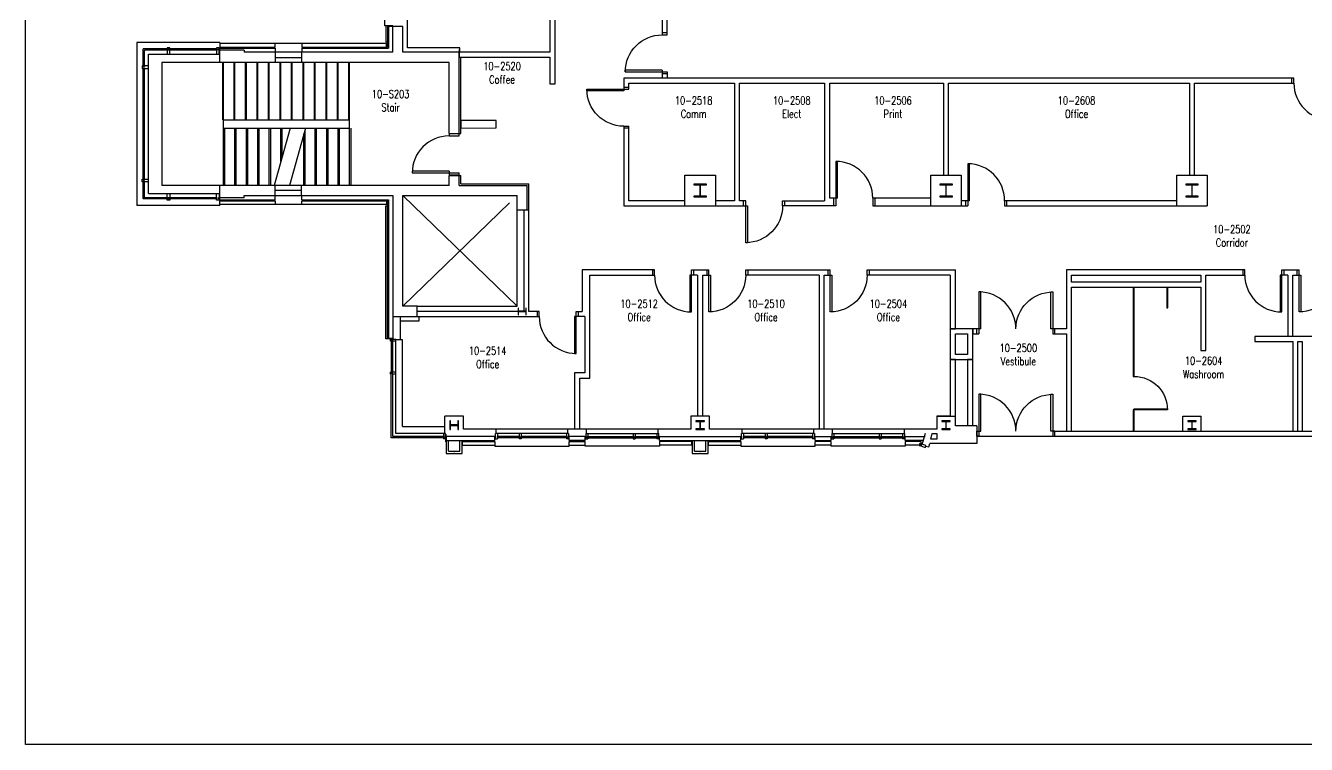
# Model space of a CAD drawing. Extents: x 11182 to 734459, y -1391328 to 152085.
# Drawn here: x 276344 to 307589, y -1110675 to -1093138 of the extents above; entities that cross this region are included whole.
import ezdxf
from ezdxf.enums import TextEntityAlignment as Align

# ---------------------------------------------------------------- set-up
doc = ezdxf.new("R2010")
doc.units = 0
doc.header["$LTSCALE"] = 500
doc.header["$MEASUREMENT"] = 0
doc.layers.add('0_Defpoints', color=106, linetype='CONTINUOUS', plot=False)
for name, color, linetype in [('0_room_data', 7, 'CONTINUOUS'), ('1_Wall_Exist', 251, 'CONTINUOUS'), ('3_Text', 7, 'CONTINUOUS')]:
    doc.layers.add(name, color=color, linetype=linetype)
doc.styles.add('1_200', font='simplex.shx', dxfattribs={"width": 0.75, "height": 460})

# ---------------------------------------------------------------- blocks, each defined once
blk = doc.blocks.new('room_data')
at = {"layer": '3_Text', "style": '1_200', "width": 0.75}
for tag, p in [('ROOMNUM', (0, 0)), ('ROOMUSE', (0, -575))]:
    blk.add_attdef(tag, text='', height=345, dxfattribs=at).set_placement(p, align=Align.MIDDLE_CENTER)

msp = doc.modelspace()

# ---------------------------------------------------------------- linework, layer by layer
at = {"layer": '0_Defpoints'}
msp.add_lwpolyline([(276344, -1073659), (333979, -1073659), (333979, -1110675), (276344, -1110675)], close=True, dxfattribs=at)
at = {"layer": '1_Wall_Exist'}
for p, q in [((285657, -1093678), (285657, -1083570)), ((285104, -1093145), (285104, -1091335)), ((289136, -1091960), (289136, -1093785)), ((289261, -1094560), (289261, -1091960)), ((291873, -1092375), (291873, -1093364)), ((291998, -1093364), (291998, -1092375)), ((285299, -1093145), (285104, -1093145)), ((285129, -1093145), (285129, -1093535)), ((285549, -1093160), (285174, -1093160)), ((285174, -1093160), (285174, -1093660)), ((285199, -1093160), (285199, -1093686)), ((285299, -1093786), (285299, -1093160)), ((285549, -1093785), (285549, -1093160)), ((281079, -1093546), (279054, -1093546)), ((279054, -1093546), (279054, -1097526)), ((281079, -1093546), (281079, -1093661)), ((285129, -1093535), (285174, -1093535)), ((291998, -1093314), (291873, -1093314)), ((291873, -1093364), (291998, -1093364)), ((281018, -1093704), (279213, -1093704)), ((279213, -1094138), (279213, -1093704)), ((281007, -1093736), (279244, -1093736)), ((279244, -1094138), (279244, -1093736)), ((279345, -1093837), (281064, -1093837)), ((279345, -1097234), (279345, -1093837)), ((279864, -1093676), (279800, -1093676)), ((279800, -1093676), (279800, -1093704)), ((279818, -1093736), (279800, -1093736)), ((279800, -1093736), (279800, -1093837)), ((279818, -1093704), (279818, -1093736)), ((279846, -1093736), (279846, -1093704)), ((279846, -1093704), (279864, -1093704)), ((279864, -1093736), (279846, -1093736)), ((279864, -1093704), (279864, -1093676)), ((279864, -1093837), (279864, -1093736)), ((281064, -1093676), (281000, -1093676)), ((281000, -1093676), (281000, -1093704)), ((281018, -1093736), (281000, -1093736)), ((281000, -1093736), (281000, -1093837)), ((281018, -1093704), (281018, -1093736)), ((281046, -1093736), (281046, -1093704)), ((281046, -1093704), (281064, -1093704)), ((281064, -1093736), (281046, -1093736)), ((281064, -1093704), (281064, -1093676)), ((281064, -1093837), (281064, -1093736)), ((281074, -1093686), (281074, -1094036)), ((281074, -1093686), (282429, -1093686)), ((281674, -1093736), (281074, -1093736)), ((285144, -1093571), (281079, -1093571)), ((281079, -1093661), (282429, -1093661)), ((281674, -1093736), (281674, -1093786)), ((285299, -1093786), (281674, -1093786)), ((282429, -1093661), (282429, -1093571)), ((282429, -1093686), (282429, -1093786)), ((282434, -1093786), (282434, -1094036)), ((283074, -1093786), (283074, -1094036)), ((283079, -1093571), (283079, -1093661)), ((283079, -1093661), (285174, -1093661)), ((283079, -1093686), (283079, -1093786)), ((283079, -1093686), (285199, -1093686)), ((285144, -1093661), (285144, -1093571)), ((286924, -1093786), (285549, -1093786)), ((286940, -1093678), (285657, -1093678)), ((286924, -1093786), (286940, -1093678)), ((289136, -1093785), (286924, -1093786)), ((286924, -1095771), (286924, -1093786)), ((286924, -1093786), (286924, -1093911)), ((286940, -1093786), (286940, -1093678)), ((279213, -1094120), (279185, -1094120)), ((279185, -1094120), (279185, -1094184)), ((279185, -1094184), (279213, -1094184)), ((279213, -1094138), (279213, -1094120)), ((279244, -1094138), (279213, -1094138)), ((279213, -1096905), (279213, -1094166)), ((279213, -1094166), (279244, -1094166)), ((279345, -1094120), (279244, -1094120)), ((279244, -1094120), (279244, -1094138)), ((279244, -1096905), (279244, -1094166)), ((279244, -1094166), (279244, -1094184)), ((279244, -1094184), (279345, -1094184)), ((279669, -1094036), (279669, -1097036)), ((286674, -1094036), (279669, -1094036)), ((281144, -1094036), (281144, -1095436)), ((281169, -1097036), (281169, -1094036)), ((281424, -1094036), (281424, -1095436)), ((281449, -1095436), (281449, -1094036)), ((281704, -1094036), (281704, -1095436)), ((281729, -1095436), (281729, -1094036)), ((281984, -1094036), (281984, -1095436)), ((282009, -1095436), (282009, -1094036)), ((282264, -1094036), (282264, -1095436)), ((282289, -1095436), (282289, -1094036)), ((282434, -1093918), (283074, -1093918)), ((282544, -1094036), (282544, -1095436)), ((282569, -1095436), (282569, -1094036)), ((282824, -1094036), (282824, -1095436)), ((282849, -1095436), (282849, -1094036)), ((283104, -1094036), (283104, -1095436)), ((283129, -1095436), (283129, -1094036)), ((283384, -1094036), (283384, -1095436)), ((283409, -1095436), (283409, -1094036)), ((283664, -1094036), (283664, -1095436)), ((283689, -1095436), (283689, -1094036)), ((283944, -1094036), (283944, -1095436)), ((283969, -1095436), (283969, -1094036)), ((284224, -1094036), (284224, -1095436)), ((284249, -1097036), (284249, -1094036)), ((286674, -1095771), (286674, -1094036)), ((286924, -1093911), (289136, -1093910)), ((286962, -1095771), (286962, -1093911)), ((289136, -1093910), (289136, -1094560)), ((307284, -1094417), (290936, -1094417)), ((290936, -1094417), (290936, -1094732)), ((291873, -1094224), (290973, -1094224)), ((290973, -1094224), (290973, -1094264)), ((290973, -1094264), (291998, -1094264)), ((291873, -1094224), (291873, -1094417)), ((291998, -1094314), (291873, -1094314)), ((291998, -1094264), (291998, -1094417)), ((307234, -1094542), (307234, -1094417)), ((307284, -1094542), (307284, -1094417)), ((289136, -1094560), (289261, -1094560)), ((290036, -1094732), (290036, -1094692)), ((290036, -1094692), (291061, -1094692)), ((290936, -1094732), (290036, -1094732)), ((290936, -1094642), (291061, -1094642)), ((291061, -1094542), (293636, -1094542)), ((291061, -1094692), (291061, -1094542)), ((293636, -1094542), (293636, -1097409)), ((293761, -1097409), (293761, -1094542)), ((293761, -1094542), (295836, -1094542)), ((295836, -1094542), (295836, -1097409)), ((295961, -1097350), (295961, -1094542)), ((295961, -1094542), (298736, -1094542)), ((298736, -1094542), (298736, -1096788)), ((298861, -1096788), (298861, -1094542)), ((298861, -1094542), (304736, -1094542)), ((304736, -1094542), (304736, -1096788)), ((304861, -1096788), (304861, -1094542)), ((304861, -1094542), (307284, -1094542)), ((281169, -1095436), (284249, -1095436)), ((281169, -1095636), (284249, -1095636)), ((281194, -1095636), (281194, -1097036)), ((281449, -1097036), (281449, -1095636)), ((281474, -1095636), (281474, -1097036)), ((281729, -1097036), (281729, -1095636)), ((281754, -1095636), (281754, -1097036)), ((282009, -1097036), (282009, -1095636)), ((282034, -1095636), (282034, -1097036)), ((282289, -1097036), (282289, -1095636)), ((282314, -1095636), (282314, -1097036)), ((282795, -1095636), (282407, -1097036)), ((282569, -1096452), (282569, -1095636)), ((282594, -1095636), (282594, -1096362)), ((283168, -1095636), (282780, -1097036)), ((283154, -1095686), (283154, -1097036)), ((283409, -1097036), (283409, -1095636)), ((283434, -1095636), (283434, -1097036)), ((283689, -1097036), (283689, -1095636)), ((283714, -1095636), (283714, -1097036)), ((283969, -1097036), (283969, -1095636)), ((283994, -1095636), (283994, -1097036)), ((284274, -1095636), (284274, -1097036)), ((287826, -1095451), (286962, -1095452)), ((286962, -1095452), (286962, -1095636)), ((286962, -1095636), (287826, -1095635)), ((287826, -1095635), (287826, -1095451)), ((290936, -1095592), (290936, -1097534)), ((290936, -1095592), (291061, -1095592)), ((291061, -1095642), (290936, -1095642)), ((291061, -1097409), (291061, -1095592)), ((283129, -1097036), (283129, -1095776)), ((286674, -1095771), (286962, -1095771)), ((286924, -1095781), (286674, -1095781)), ((286674, -1095781), (286674, -1095831)), ((286674, -1095831), (286924, -1095831)), ((286924, -1095831), (286924, -1095781)), ((286674, -1096686), (285774, -1096686)), ((285774, -1096686), (285774, -1096731)), ((286674, -1096686), (286674, -1096781)), ((296151, -1096450), (296111, -1096450)), ((296111, -1096450), (296111, -1097534)), ((296151, -1097350), (296151, -1096450)), ((299368, -1096509), (299328, -1096509)), ((299328, -1096509), (299328, -1097534)), ((299368, -1097409), (299368, -1096509)), ((279185, -1096951), (279185, -1096887)), ((279185, -1096887), (279213, -1096887)), ((279213, -1096951), (279185, -1096951)), ((279213, -1096905), (279244, -1096905)), ((279213, -1097367), (279213, -1096933)), ((279244, -1096933), (279213, -1096933)), ((279213, -1096933), (279213, -1096951)), ((279244, -1096905), (279244, -1096887)), ((279244, -1096887), (279345, -1096887)), ((279244, -1097336), (279244, -1096933)), ((279244, -1096951), (279244, -1096933)), ((279345, -1096951), (279244, -1096951)), ((285774, -1096731), (286924, -1096731)), ((286674, -1096781), (286924, -1096781)), ((286674, -1097036), (286674, -1096791)), ((286674, -1096791), (286962, -1096791)), ((286924, -1096781), (286924, -1096731)), ((286924, -1097036), (286924, -1096791)), ((286962, -1096998), (286962, -1096791)), ((286962, -1096998), (288621, -1096998)), ((288621, -1100111), (288621, -1096998)), ((292427, -1097534), (292427, -1096788)), ((292427, -1096788), (293170, -1096788)), ((293170, -1096788), (293170, -1097534)), ((298427, -1097534), (298427, -1096788)), ((298427, -1096788), (299170, -1096788)), ((299170, -1096788), (299170, -1097534)), ((304427, -1097534), (304427, -1096788)), ((304427, -1096788), (305170, -1096788)), ((305170, -1096788), (305170, -1097534)), ((279345, -1097234), (281064, -1097234)), ((286674, -1097036), (279669, -1097036)), ((279800, -1097336), (279800, -1097234)), ((279864, -1097234), (279864, -1097336)), ((281000, -1097336), (281000, -1097234)), ((281064, -1097234), (281064, -1097336)), ((281074, -1097036), (281074, -1097386)), ((281674, -1097336), (281674, -1097286)), ((281674, -1097286), (285299, -1097286)), ((282429, -1097386), (282429, -1097286)), ((282434, -1097286), (282434, -1097036)), ((282434, -1097153), (283074, -1097153)), ((283074, -1097286), (283074, -1097036)), ((283079, -1097386), (283079, -1097286)), ((285299, -1097286), (285299, -1100791)), ((285549, -1099986), (285549, -1097286)), ((285549, -1097286), (288333, -1097286)), ((288333, -1099985), (285550, -1097286)), ((286924, -1097036), (288583, -1097036)), ((288333, -1097636), (288333, -1097286)), ((288583, -1097636), (288583, -1097036)), ((292952, -1097004), (292645, -1097004)), ((292645, -1097004), (292645, -1097019)), ((292645, -1097302), (292645, -1097318)), ((292648, -1097022), (292790, -1097022)), ((292790, -1097299), (292648, -1097299)), ((292793, -1097025), (292793, -1097296)), ((292805, -1097296), (292805, -1097025)), ((292808, -1097022), (292949, -1097022)), ((292949, -1097299), (292808, -1097299)), ((292952, -1097019), (292952, -1097004)), ((292952, -1097318), (292952, -1097302)), ((298952, -1097004), (298645, -1097004)), ((298645, -1097004), (298645, -1097019)), ((298645, -1097302), (298645, -1097318)), ((298648, -1097022), (298790, -1097022)), ((298790, -1097299), (298648, -1097299)), ((298793, -1097025), (298793, -1097296)), ((298805, -1097296), (298805, -1097025)), ((298808, -1097022), (298949, -1097022)), ((298949, -1097299), (298808, -1097299)), ((298952, -1097019), (298952, -1097004)), ((298952, -1097318), (298952, -1097302)), ((304952, -1097004), (304645, -1097004)), ((304645, -1097004), (304645, -1097019)), ((304645, -1097302), (304645, -1097318)), ((304648, -1097022), (304790, -1097022)), ((304790, -1097299), (304648, -1097299)), ((304793, -1097025), (304793, -1097296)), ((304805, -1097296), (304805, -1097025)), ((304808, -1097022), (304949, -1097022)), ((304949, -1097299), (304808, -1097299)), ((304952, -1097019), (304952, -1097004)), ((304952, -1097318), (304952, -1097302)), ((281079, -1097526), (279054, -1097526)), ((281018, -1097367), (279213, -1097367)), ((281007, -1097336), (279244, -1097336)), ((279818, -1097336), (279800, -1097336)), ((279800, -1097395), (279800, -1097367)), ((279864, -1097395), (279800, -1097395)), ((279818, -1097367), (279818, -1097336)), ((279864, -1097336), (279846, -1097336)), ((279846, -1097336), (279846, -1097367)), ((279846, -1097367), (279864, -1097367)), ((279864, -1097367), (279864, -1097395)), ((281018, -1097336), (281000, -1097336)), ((281000, -1097395), (281000, -1097367)), ((281064, -1097395), (281000, -1097395)), ((281018, -1097367), (281018, -1097336)), ((281064, -1097336), (281046, -1097336)), ((281046, -1097336), (281046, -1097367)), ((281046, -1097367), (281064, -1097367)), ((281064, -1097367), (281064, -1097395)), ((281674, -1097336), (281074, -1097336)), ((281074, -1097386), (282429, -1097386)), ((281079, -1097526), (281079, -1097411)), ((281079, -1097411), (282429, -1097411)), ((283079, -1097501), (281079, -1097501)), ((282429, -1097411), (282429, -1097501)), ((283079, -1097386), (285199, -1097386)), ((283079, -1097411), (285144, -1097410)), ((283079, -1097501), (283079, -1097411)), ((285144, -1097500), (283079, -1097501)), ((285129, -1100776), (285129, -1097535)), ((285129, -1097535), (285174, -1097535)), ((285144, -1097410), (285144, -1097500)), ((285174, -1100761), (285174, -1097410)), ((285199, -1097386), (285199, -1100761)), ((288151, -1097459), (285549, -1099986)), ((290936, -1097534), (293951, -1097534)), ((292427, -1097409), (291061, -1097409)), ((292645, -1097318), (292952, -1097318)), ((293636, -1097409), (293170, -1097409)), ((293911, -1097409), (293761, -1097409)), ((293861, -1097534), (293861, -1097409)), ((293911, -1098434), (293911, -1097409)), ((293951, -1097534), (293951, -1098434)), ((294811, -1097409), (295836, -1097409)), ((294811, -1097534), (294811, -1097409)), ((296111, -1097534), (294811, -1097534)), ((294861, -1097409), (294861, -1097534)), ((296151, -1097350), (295961, -1097350)), ((296061, -1097534), (296061, -1097350)), ((298427, -1097350), (297011, -1097350)), ((297011, -1097350), (297011, -1097534)), ((297011, -1097534), (299328, -1097534)), ((297061, -1097350), (297061, -1097534)), ((298645, -1097318), (298952, -1097318)), ((299368, -1097409), (299170, -1097409)), ((299278, -1097534), (299278, -1097409)), ((304427, -1097409), (300228, -1097409)), ((300228, -1097409), (300228, -1097534)), ((300228, -1097534), (305170, -1097534)), ((300278, -1097534), (300278, -1097409)), ((304645, -1097318), (304952, -1097318)), ((288333, -1097636), (288621, -1097636)), ((288333, -1099985), (288333, -1097636)), ((288496, -1097636), (288496, -1100111)), ((293951, -1098434), (293911, -1098434)), ((291686, -1099098), (289924, -1099098)), ((289924, -1099098), (289924, -1100111)), ((291636, -1099098), (291636, -1099223)), ((291686, -1099223), (291686, -1099098)), ((292586, -1100123), (292586, -1099098)), ((292586, -1099098), (293011, -1099098)), ((292636, -1099098), (292636, -1099223)), ((292961, -1099098), (292961, -1099223)), ((293011, -1100123), (293011, -1099098)), ((293911, -1099098), (295974, -1099098)), ((293911, -1099223), (293911, -1099098)), ((293961, -1099098), (293961, -1099223)), ((295924, -1099223), (295924, -1099098)), ((295974, -1100123), (295974, -1099098)), ((296874, -1099098), (299025, -1099098)), ((296874, -1099223), (296874, -1099098)), ((296924, -1099098), (296924, -1099223)), ((299025, -1100536), (299025, -1099098)), ((301736, -1099098), (301736, -1100536)), ((306086, -1099098), (301736, -1099098)), ((306036, -1099098), (306036, -1099223)), ((306086, -1099223), (306086, -1099098)), ((306986, -1100123), (306986, -1099098)), ((306986, -1099098), (307411, -1099098)), ((307036, -1099098), (307036, -1099223)), ((307361, -1099223), (307361, -1099098)), ((307411, -1100123), (307411, -1099098)), ((290108, -1099223), (291686, -1099223)), ((290108, -1101736), (290108, -1099223)), ((292736, -1099223), (292546, -1099223)), ((292546, -1099223), (292546, -1100123)), ((292736, -1099223), (292736, -1102670)), ((292861, -1099223), (293051, -1099223)), ((292861, -1102670), (292861, -1099223)), ((293051, -1099223), (293051, -1100123)), ((295699, -1099223), (293911, -1099223)), ((295699, -1099223), (295699, -1102980)), ((295824, -1099223), (296014, -1099223)), ((295824, -1102980), (295824, -1099223)), ((296014, -1099223), (296014, -1100123)), ((298900, -1099223), (296874, -1099223)), ((298900, -1099223), (298900, -1100536)), ((298900, -1099223), (298900, -1102670)), ((301861, -1099398), (301861, -1099223)), ((301861, -1099223), (305011, -1099223)), ((305011, -1099398), (301861, -1099398)), ((305011, -1099223), (305011, -1099398)), ((305136, -1099223), (306086, -1099223)), ((305136, -1101063), (305136, -1099223)), ((307136, -1099223), (306946, -1099223)), ((306946, -1099223), (306946, -1100123)), ((307136, -1099223), (307136, -1100723)), ((307261, -1099223), (307451, -1099223)), ((307261, -1100723), (307261, -1099223)), ((307451, -1099223), (307451, -1100123)), ((299646, -1099636), (299602, -1099636)), ((299602, -1099636), (299602, -1100661)), ((299646, -1100536), (299646, -1099636)), ((301357, -1100536), (301357, -1099636)), ((301357, -1099636), (301402, -1099636)), ((301402, -1099636), (301402, -1100661)), ((301861, -1103034), (301861, -1099523)), ((301861, -1099523), (305011, -1099523)), ((303361, -1099523), (303361, -1101698)), ((303387, -1101698), (303387, -1099523)), ((304186, -1099523), (304186, -1100023)), ((304212, -1100023), (304212, -1099523)), ((305011, -1099523), (305011, -1101063)), ((285899, -1099986), (285549, -1099986)), ((285899, -1099986), (288333, -1099985)), ((285899, -1100236), (285899, -1099986)), ((288496, -1100111), (285899, -1100111)), ((288365, -1100028), (288358, -1100028)), ((288358, -1100028), (288358, -1100193)), ((288368, -1100104), (288368, -1100031)), ((288368, -1100190), (288368, -1100117)), ((288546, -1100107), (288371, -1100107)), ((288371, -1100114), (288546, -1100114)), ((288549, -1100031), (288549, -1100104)), ((288549, -1100117), (288549, -1100190)), ((288559, -1100028), (288552, -1100028)), ((288559, -1100193), (288559, -1100028)), ((288874, -1100111), (288621, -1100111)), ((288824, -1100111), (288824, -1100236)), ((288874, -1100236), (288874, -1100111)), ((289774, -1101136), (289774, -1100111)), ((289774, -1100111), (289924, -1100111)), ((289824, -1100111), (289824, -1100236)), ((292546, -1100123), (292586, -1100123)), ((293051, -1100123), (293011, -1100123)), ((296014, -1100123), (295974, -1100123)), ((304186, -1100023), (304212, -1100023)), ((306946, -1100123), (306986, -1100123)), ((307451, -1100123), (307411, -1100123)), ((285299, -1100236), (288874, -1100236)), ((285480, -1100236), (285480, -1100807)), ((285480, -1100344), (285946, -1100344)), ((285946, -1100344), (285946, -1100236)), ((288358, -1100193), (288365, -1100193)), ((288552, -1100193), (288559, -1100193)), ((289983, -1100236), (289734, -1100236)), ((289734, -1100236), (289734, -1101136)), ((289983, -1100236), (289983, -1101611)), ((299450, -1100536), (298900, -1100536)), ((298900, -1100536), (299025, -1100536)), ((299025, -1100661), (299325, -1100661)), ((299025, -1101161), (299025, -1100661)), ((299325, -1100661), (299325, -1101161)), ((299646, -1100536), (299450, -1100536)), ((299450, -1100536), (299450, -1100661)), ((299450, -1102905), (299450, -1100536)), ((299450, -1100661), (299602, -1100661)), ((299551, -1100661), (299551, -1100536)), ((301736, -1100536), (301357, -1100536)), ((301402, -1100661), (301736, -1100661)), ((301452, -1100661), (301452, -1100536)), ((301736, -1100661), (301736, -1103034)), ((306333, -1100723), (306333, -1100848)), ((308432, -1100723), (306333, -1100723)), ((285299, -1100776), (285129, -1100776)), ((285174, -1100761), (285299, -1100761)), ((285243, -1100840), (285243, -1100790)), ((285243, -1100790), (285372, -1100790)), ((285262, -1100840), (285243, -1100840)), ((285299, -1100829), (285262, -1100829)), ((285262, -1100829), (285262, -1101604)), ((285299, -1101604), (285299, -1100829)), ((285372, -1100840), (285299, -1100840)), ((285372, -1103088), (285372, -1100790)), ((285540, -1100807), (285372, -1100807)), ((285540, -1102920), (285540, -1100807)), ((305011, -1101063), (305136, -1101063)), ((306333, -1100848), (307258, -1100848)), ((307258, -1100848), (307258, -1103034)), ((307383, -1103034), (307383, -1100848)), ((307383, -1100848), (307483, -1100848)), ((307483, -1100848), (307483, -1103034)), ((289734, -1101136), (289774, -1101136)), ((299025, -1101286), (298900, -1101286)), ((298900, -1101286), (298900, -1102670)), ((298900, -1101286), (299450, -1101286)), ((299325, -1101161), (299025, -1101161)), ((299025, -1102670), (299025, -1101286)), ((299450, -1101286), (299325, -1101286)), ((299325, -1101286), (299325, -1102905)), ((285243, -1101640), (285243, -1101590)), ((285262, -1101590), (285243, -1101590)), ((285262, -1101640), (285243, -1101640)), ((285299, -1101604), (285262, -1101604)), ((285262, -1103198), (285262, -1101629)), ((285299, -1101629), (285262, -1101629)), ((285372, -1101590), (285299, -1101590)), ((285299, -1103161), (285299, -1101629)), ((285372, -1101640), (285299, -1101640)), ((289736, -1101611), (289736, -1102980)), ((289983, -1101611), (289736, -1101611)), ((289861, -1102980), (289861, -1101736)), ((289861, -1101736), (290108, -1101736)), ((303361, -1101698), (303387, -1101698)), ((299647, -1102133), (299602, -1102133)), ((299602, -1102133), (299602, -1103158)), ((299647, -1103033), (299647, -1102133)), ((301358, -1103033), (301358, -1102133)), ((301358, -1102133), (301402, -1102133)), ((301402, -1102133), (301402, -1103158)), ((304199, -1102511), (303361, -1102511)), ((303361, -1102511), (303361, -1103034)), ((303387, -1103034), (303387, -1102485)), ((303387, -1102485), (304199, -1102485)), ((304199, -1102485), (304199, -1102511)), ((285540, -1102920), (286573, -1102920)), ((287025, -1102670), (286573, -1102670)), ((286573, -1103088), (286573, -1102670)), ((286705, -1102783), (286691, -1102783)), ((286691, -1102783), (286691, -1102989)), ((286708, -1102877), (286708, -1102786)), ((286708, -1102986), (286708, -1102894)), ((286886, -1102880), (286711, -1102880)), ((286711, -1102891), (286886, -1102891)), ((286889, -1102786), (286889, -1102877)), ((286889, -1102894), (286889, -1102986)), ((286907, -1102783), (286892, -1102783)), ((286907, -1102989), (286907, -1102783)), ((287025, -1102980), (287025, -1102670)), ((293025, -1102670), (292573, -1102670)), ((292573, -1102670), (292573, -1102980)), ((292902, -1102778), (292696, -1102778)), ((292696, -1102778), (292696, -1102792)), ((292699, -1102795), (292791, -1102795)), ((292794, -1102798), (292794, -1102973)), ((292804, -1102973), (292804, -1102798)), ((292807, -1102795), (292899, -1102795)), ((292902, -1102792), (292902, -1102778)), ((293025, -1102980), (293025, -1102670)), ((298573, -1102670), (299025, -1102670)), ((298900, -1102670), (298573, -1102670)), ((298573, -1102670), (298573, -1102980)), ((298902, -1102778), (298696, -1102778)), ((298696, -1102778), (298696, -1102792)), ((298699, -1102795), (298791, -1102795)), ((298794, -1102798), (298794, -1102973)), ((298804, -1102973), (298804, -1102798)), ((298807, -1102795), (298899, -1102795)), ((298900, -1102670), (299025, -1102670)), ((298902, -1102792), (298902, -1102778)), ((299025, -1102905), (299025, -1102670)), ((299551, -1102905), (299025, -1102905)), ((299551, -1102905), (299551, -1103333)), ((304573, -1102670), (305025, -1102670)), ((304573, -1103034), (304573, -1102670)), ((304902, -1102778), (304696, -1102778)), ((304696, -1102778), (304696, -1102792)), ((304699, -1102795), (304791, -1102795)), ((304794, -1102798), (304794, -1102973)), ((304804, -1102973), (304804, -1102798)), ((304807, -1102795), (304899, -1102795)), ((304902, -1102792), (304902, -1102778)), ((305025, -1103034), (305025, -1102670)), ((286552, -1103198), (285262, -1103198)), ((286552, -1103161), (285299, -1103161)), ((286589, -1103088), (285372, -1103088)), ((286539, -1103088), (286539, -1103161)), ((286539, -1103198), (286539, -1103217)), ((286589, -1103217), (286539, -1103217)), ((286552, -1103161), (286552, -1103198)), ((286577, -1103106), (286577, -1103105)), ((286577, -1103105), (286592, -1103105)), ((286591, -1103106), (286577, -1103106)), ((286589, -1103217), (286589, -1103088)), ((287809, -1103161), (286589, -1103161)), ((286596, -1103291), (286591, -1103106)), ((286592, -1103105), (286597, -1103290)), ((286604, -1103161), (286604, -1103576)), ((286691, -1102989), (286705, -1102989)), ((286892, -1102989), (286907, -1102989)), ((292573, -1102980), (287025, -1102980)), ((287794, -1103261), (287794, -1103161)), ((289589, -1103088), (287809, -1103088)), ((287809, -1103217), (287809, -1103088)), ((287809, -1103217), (287859, -1103217)), ((287825, -1103088), (287825, -1102980)), ((288397, -1103161), (287845, -1103161)), ((287845, -1103161), (287845, -1103198)), ((288397, -1103198), (287845, -1103198)), ((287859, -1103088), (287859, -1103161)), ((287859, -1103198), (287859, -1103217)), ((288384, -1103088), (288384, -1103161)), ((288384, -1103198), (288384, -1103217)), ((288434, -1103217), (288384, -1103217)), ((288397, -1103161), (288397, -1103198)), ((289552, -1103161), (288422, -1103161)), ((288422, -1103161), (288422, -1103198)), ((289552, -1103198), (288422, -1103198)), ((288434, -1103088), (288434, -1103161)), ((288434, -1103198), (288434, -1103217)), ((289539, -1103088), (289539, -1103161)), ((289539, -1103198), (289539, -1103217)), ((289589, -1103217), (289539, -1103217)), ((289552, -1103161), (289552, -1103198)), ((289573, -1103088), (289573, -1102980)), ((289589, -1103088), (289589, -1103217)), ((290009, -1103161), (289589, -1103161)), ((289604, -1103261), (289604, -1103161)), ((289994, -1103261), (289994, -1103161)), ((290009, -1103088), (291789, -1103088)), ((290009, -1103088), (290009, -1103217)), ((290009, -1103217), (290059, -1103217)), ((290025, -1103088), (290025, -1102980)), ((290045, -1103161), (291175, -1103161)), ((290045, -1103161), (290045, -1103198)), ((290045, -1103198), (291175, -1103198)), ((290059, -1103088), (290059, -1103161)), ((290059, -1103198), (290059, -1103217)), ((291164, -1103088), (291164, -1103161)), ((291164, -1103198), (291164, -1103217)), ((291164, -1103217), (291214, -1103217)), ((291175, -1103161), (291175, -1103198)), ((291200, -1103161), (291752, -1103161)), ((291200, -1103161), (291200, -1103198)), ((291200, -1103198), (291752, -1103198)), ((291214, -1103088), (291214, -1103161)), ((291214, -1103198), (291214, -1103217)), ((291739, -1103088), (291739, -1103161)), ((291739, -1103198), (291739, -1103217)), ((291789, -1103217), (291739, -1103217)), ((291752, -1103161), (291752, -1103198)), ((291773, -1103088), (291773, -1102980)), ((291789, -1103217), (291789, -1103088)), ((291789, -1103161), (293809, -1103161)), ((291804, -1103261), (291804, -1103161)), ((292696, -1102979), (292696, -1102994)), ((292696, -1102994), (292902, -1102994)), ((292791, -1102976), (292699, -1102976)), ((292899, -1102976), (292807, -1102976)), ((292902, -1102994), (292902, -1102979)), ((298573, -1102980), (293025, -1102980)), ((293794, -1103261), (293794, -1103161)), ((295589, -1103088), (293809, -1103088)), ((293809, -1103217), (293809, -1103088)), ((293809, -1103217), (293859, -1103217)), ((293825, -1103088), (293825, -1102980)), ((294397, -1103161), (293845, -1103161)), ((293845, -1103161), (293845, -1103198)), ((294397, -1103198), (293845, -1103198)), ((293859, -1103088), (293859, -1103161)), ((293859, -1103198), (293859, -1103217)), ((294384, -1103088), (294384, -1103161)), ((294384, -1103198), (294384, -1103217)), ((294434, -1103217), (294384, -1103217)), ((294397, -1103161), (294397, -1103198)), ((295552, -1103161), (294422, -1103161)), ((294422, -1103161), (294422, -1103198)), ((295552, -1103198), (294422, -1103198)), ((294434, -1103088), (294434, -1103161)), ((294434, -1103198), (294434, -1103217)), ((295539, -1103088), (295539, -1103161)), ((295539, -1103198), (295539, -1103217)), ((295589, -1103217), (295539, -1103217)), ((295552, -1103161), (295552, -1103198)), ((295573, -1103088), (295573, -1102980)), ((295589, -1103088), (295589, -1103217)), ((295589, -1103161), (296009, -1103161)), ((295604, -1103261), (295604, -1103161)), ((295994, -1103261), (295994, -1103161)), ((296009, -1103088), (297789, -1103088)), ((296009, -1103088), (296009, -1103217)), ((296009, -1103217), (296059, -1103217)), ((296025, -1103088), (296025, -1102980)), ((296045, -1103161), (297175, -1103161)), ((296045, -1103161), (296045, -1103198)), ((296045, -1103198), (297175, -1103198)), ((296059, -1103088), (296059, -1103161)), ((296059, -1103198), (296059, -1103217)), ((297164, -1103088), (297164, -1103161)), ((297164, -1103198), (297164, -1103217)), ((297164, -1103217), (297214, -1103217)), ((297175, -1103161), (297175, -1103198)), ((297200, -1103161), (297752, -1103161)), ((297200, -1103161), (297200, -1103198)), ((297200, -1103198), (297752, -1103198)), ((297214, -1103088), (297214, -1103161)), ((297214, -1103198), (297214, -1103217)), ((297739, -1103088), (297739, -1103161)), ((297739, -1103198), (297739, -1103217)), ((297789, -1103217), (297739, -1103217)), ((297752, -1103161), (297752, -1103198)), ((297773, -1102980), (297773, -1103088)), ((297789, -1103217), (297789, -1103088)), ((297789, -1103161), (298288, -1103161)), ((297804, -1103261), (297804, -1103161)), ((298288, -1103086), (298208, -1103365)), ((298423, -1103225), (298462, -1103088)), ((298573, -1103225), (298423, -1103225)), ((298462, -1103088), (298573, -1103088)), ((298573, -1103088), (298573, -1103225)), ((298696, -1102979), (298696, -1102994)), ((298696, -1102994), (298902, -1102994)), ((298791, -1102976), (298699, -1102976)), ((298899, -1102976), (298807, -1102976)), ((298902, -1102994), (298902, -1102979)), ((299551, -1103158), (299551, -1103033)), ((299551, -1103033), (299647, -1103033)), ((299551, -1103158), (301402, -1103158)), ((299602, -1103158), (299551, -1103158)), ((301453, -1103033), (301358, -1103033)), ((301402, -1103034), (314272, -1103034)), ((301402, -1103158), (314272, -1103158)), ((301402, -1103158), (301453, -1103158)), ((301453, -1103158), (301453, -1103033)), ((304696, -1102979), (304696, -1102994)), ((304696, -1102994), (304902, -1102994)), ((304791, -1102976), (304699, -1102976)), ((304899, -1102976), (304807, -1102976)), ((304902, -1102994), (304902, -1102979)), ((286602, -1103291), (286596, -1103291)), ((286597, -1103290), (286601, -1103290)), ((286601, -1103290), (286601, -1103282)), ((286601, -1103282), (286602, -1103282)), ((286602, -1103282), (286602, -1103291)), ((286604, -1103261), (287794, -1103261)), ((286658, -1103522), (286658, -1103261)), ((286658, -1103522), (286940, -1103522)), ((286940, -1103522), (286940, -1103261)), ((286994, -1103576), (286994, -1103261)), ((287004, -1103286), (287794, -1103286)), ((287004, -1103376), (287004, -1103286)), ((287004, -1103376), (287794, -1103376)), ((287794, -1103286), (287794, -1103401)), ((287794, -1103401), (289604, -1103401)), ((289994, -1103261), (289604, -1103261)), ((289604, -1103286), (289994, -1103286)), ((289604, -1103401), (289604, -1103286)), ((289604, -1103376), (289994, -1103376)), ((289994, -1103401), (289994, -1103286)), ((291804, -1103401), (289994, -1103401)), ((291804, -1103261), (293794, -1103261)), ((292594, -1103286), (291804, -1103286)), ((291804, -1103286), (291804, -1103401)), ((292594, -1103376), (291804, -1103376)), ((292594, -1103376), (292594, -1103286)), ((292604, -1103261), (292604, -1103576)), ((292658, -1103522), (292658, -1103261)), ((292658, -1103522), (292940, -1103522)), ((292940, -1103522), (292940, -1103261)), ((292994, -1103576), (292994, -1103261)), ((293004, -1103376), (293004, -1103286)), ((293004, -1103286), (293794, -1103286)), ((293004, -1103376), (293794, -1103376)), ((293794, -1103286), (293794, -1103401)), ((293794, -1103401), (295604, -1103401)), ((295604, -1103261), (295994, -1103261)), ((295994, -1103286), (295604, -1103286)), ((295604, -1103401), (295604, -1103286)), ((295994, -1103376), (295604, -1103376)), ((295994, -1103401), (295994, -1103286)), ((297804, -1103401), (295994, -1103401)), ((298252, -1103261), (297804, -1103261)), ((298194, -1103286), (297804, -1103286)), ((297804, -1103286), (297804, -1103401)), ((298194, -1103376), (297804, -1103376)), ((298155, -1103336), (298141, -1103384)), ((298141, -1103384), (298168, -1103391)), ((298181, -1103343), (298155, -1103336)), ((298168, -1103391), (298171, -1103380)), ((298171, -1103380), (298201, -1103389)), ((298178, -1103356), (298181, -1103343)), ((298208, -1103365), (298178, -1103356)), ((298194, -1103376), (298194, -1103286)), ((298201, -1103389), (298198, -1103400)), ((298198, -1103400), (298295, -1103428)), ((298309, -1103380), (298211, -1103352)), ((298295, -1103428), (298309, -1103380)), ((298305, -1103395), (298381, -1103417)), ((298381, -1103417), (298405, -1103333)), ((299551, -1103333), (298405, -1103333)), ((286604, -1103576), (286794, -1103576)), ((286794, -1103576), (286794, -1103566)), ((286794, -1103566), (286804, -1103566)), ((286804, -1103566), (286804, -1103576)), ((286804, -1103576), (286994, -1103576)), ((292604, -1103576), (292794, -1103576)), ((292794, -1103576), (292794, -1103566)), ((292794, -1103566), (292804, -1103566)), ((292804, -1103566), (292804, -1103576)), ((292804, -1103576), (292994, -1103576))]:
    msp.add_line(p, q, dxfattribs=at)
at = {"layer": '1_Wall_Exist', "extrusion": (0, 0, -1)}
for centre, radius, start, end in [((-291873, -1094264), 900, 0, 90), ((-290936, -1094692), 900, 270, 0), ((-293911, -1097534), 900, 180, 270), ((-293011, -1099223), 900, 180, 270), ((-295974, -1099223), 900, 180, 270), ((-307411, -1099223), 900, 180, 270), ((-301402, -1100536), 900, 0, 90), ((-303387, -1102511), 813, 90, 180), ((-301402, -1103033), 900, 0, 90)]:
    msp.add_arc(centre, radius, start, end, dxfattribs=at)
at = {"layer": '1_Wall_Exist'}
for centre, radius, start, end in [((308184, -1094542), 900, 180, 270), ((286674, -1096731), 900, 90, 180), ((296111, -1097350), 900, 0, 90), ((299328, -1097409), 900, 0, 90), ((292648, -1097019), 3, 180, 270), ((292648, -1097302), 3, 90, 180), ((292790, -1097025), 3, 0, 90), ((292790, -1097296), 3, 270, 0), ((292808, -1097025), 3, 90, 180), ((292808, -1097296), 3, 180, 270), ((292949, -1097019), 3, 270, 0), ((292949, -1097302), 3, 0, 90), ((298648, -1097019), 3, 180, 270), ((298648, -1097302), 3, 90, 180), ((298790, -1097025), 3, 0, 90), ((298790, -1097296), 3, 270, 0), ((298808, -1097025), 3, 90, 180), ((298808, -1097296), 3, 180, 270), ((298949, -1097019), 3, 270, 0), ((298949, -1097302), 3, 0, 90), ((304648, -1097019), 3, 180, 270), ((304648, -1097302), 3, 90, 180), ((304790, -1097025), 3, 0, 90), ((304790, -1097296), 3, 270, 0), ((304808, -1097025), 3, 90, 180), ((304808, -1097296), 3, 180, 270), ((304949, -1097019), 3, 270, 0), ((304949, -1097302), 3, 0, 90), ((292586, -1099223), 900, 180, 270), ((306986, -1099223), 900, 180, 270), ((299602, -1100536), 900, 360, 90), ((288365, -1100031), 3, 0, 90), ((288371, -1100104), 3, 180, 270), ((288371, -1100117), 3, 90, 180), ((288546, -1100104), 3, 270, 0), ((288546, -1100117), 3, 0, 90), ((288552, -1100031), 3, 90, 180), ((288365, -1100190), 3, 270, 0), ((288552, -1100190), 3, 180, 270), ((289774, -1100236), 900, 180, 270), ((299602, -1103033), 900, 360, 90), ((286705, -1102786), 3, 0, 90), ((286711, -1102877), 3, 180, 270), ((286711, -1102894), 3, 90, 180), ((286886, -1102877), 3, 270, 0), ((286886, -1102894), 3, 0, 90), ((286892, -1102786), 3, 90, 180), ((292699, -1102792), 3, 180, 270), ((292791, -1102798), 3, 0, 90), ((292807, -1102798), 3, 90, 180), ((292899, -1102792), 3, 270, 0), ((298699, -1102792), 3, 180, 270), ((298791, -1102798), 3, 0, 90), ((298807, -1102798), 3, 90, 180), ((298899, -1102792), 3, 270, 0), ((304699, -1102792), 3, 180, 270), ((304791, -1102798), 3, 0, 90), ((304807, -1102798), 3, 90, 180), ((304899, -1102792), 3, 270, 0), ((286705, -1102986), 3, 270, 0), ((286892, -1102986), 3, 180, 270), ((292699, -1102979), 3, 90, 180), ((292791, -1102973), 3, 270, 0), ((292807, -1102973), 3, 180, 270), ((292899, -1102979), 3, 0, 90), ((298699, -1102979), 3, 90, 180), ((298791, -1102973), 3, 270, 0), ((298807, -1102973), 3, 180, 270), ((298899, -1102979), 3, 0, 90), ((304699, -1102979), 3, 90, 180), ((304791, -1102973), 3, 270, 0), ((304807, -1102973), 3, 180, 270), ((304899, -1102979), 3, 0, 90)]:
    msp.add_arc(centre, radius, start, end, dxfattribs=at)

# ---------------------------------------------------------------- block references
at = {"layer": '0_room_data', "xscale": 0.5657139806978375, "yscale": 0.5657139806978375, "zscale": 0.5657139806978375}
for p, values in [((287967, -1094128), {'ROOMNUM': '10-2520', 'ROOMUSE': 'Coffee'}), ((285248, -1094807), {'ROOMNUM': '10-S203', 'ROOMUSE': 'Stair'}), ((292640, -1094965), {'ROOMNUM': '10-2518', 'ROOMUSE': 'Comm'}), ((295035, -1094965), {'ROOMNUM': '10-2508', 'ROOMUSE': 'Elect'}), ((297504, -1094965), {'ROOMNUM': '10-2506', 'ROOMUSE': 'Print'}), ((301982, -1094965), {'ROOMNUM': '10-2608', 'ROOMUSE': 'Office'}), ((305772, -1098107), {'ROOMNUM': '10-2502', 'ROOMUSE': 'Corridor'}), ((291311, -1099924), {'ROOMNUM': '10-2512', 'ROOMUSE': 'Office'}), ((294406, -1099924), {'ROOMNUM': '10-2510', 'ROOMUSE': 'Office'}), ((297391, -1099924), {'ROOMNUM': '10-2504', 'ROOMUSE': 'Office'}), ((287615, -1101070), {'ROOMNUM': '10-2514', 'ROOMUSE': 'Office'}), ((300562, -1101003), {'ROOMNUM': '10-2500', 'ROOMUSE': 'Vestibule'}), ((305082, -1101313), {'ROOMNUM': '10-2604', 'ROOMUSE': 'Washroom'})]:
    msp.add_blockref('room_data', p, dxfattribs=at).add_auto_attribs(values)

doc.saveas('drawing.dxf')
